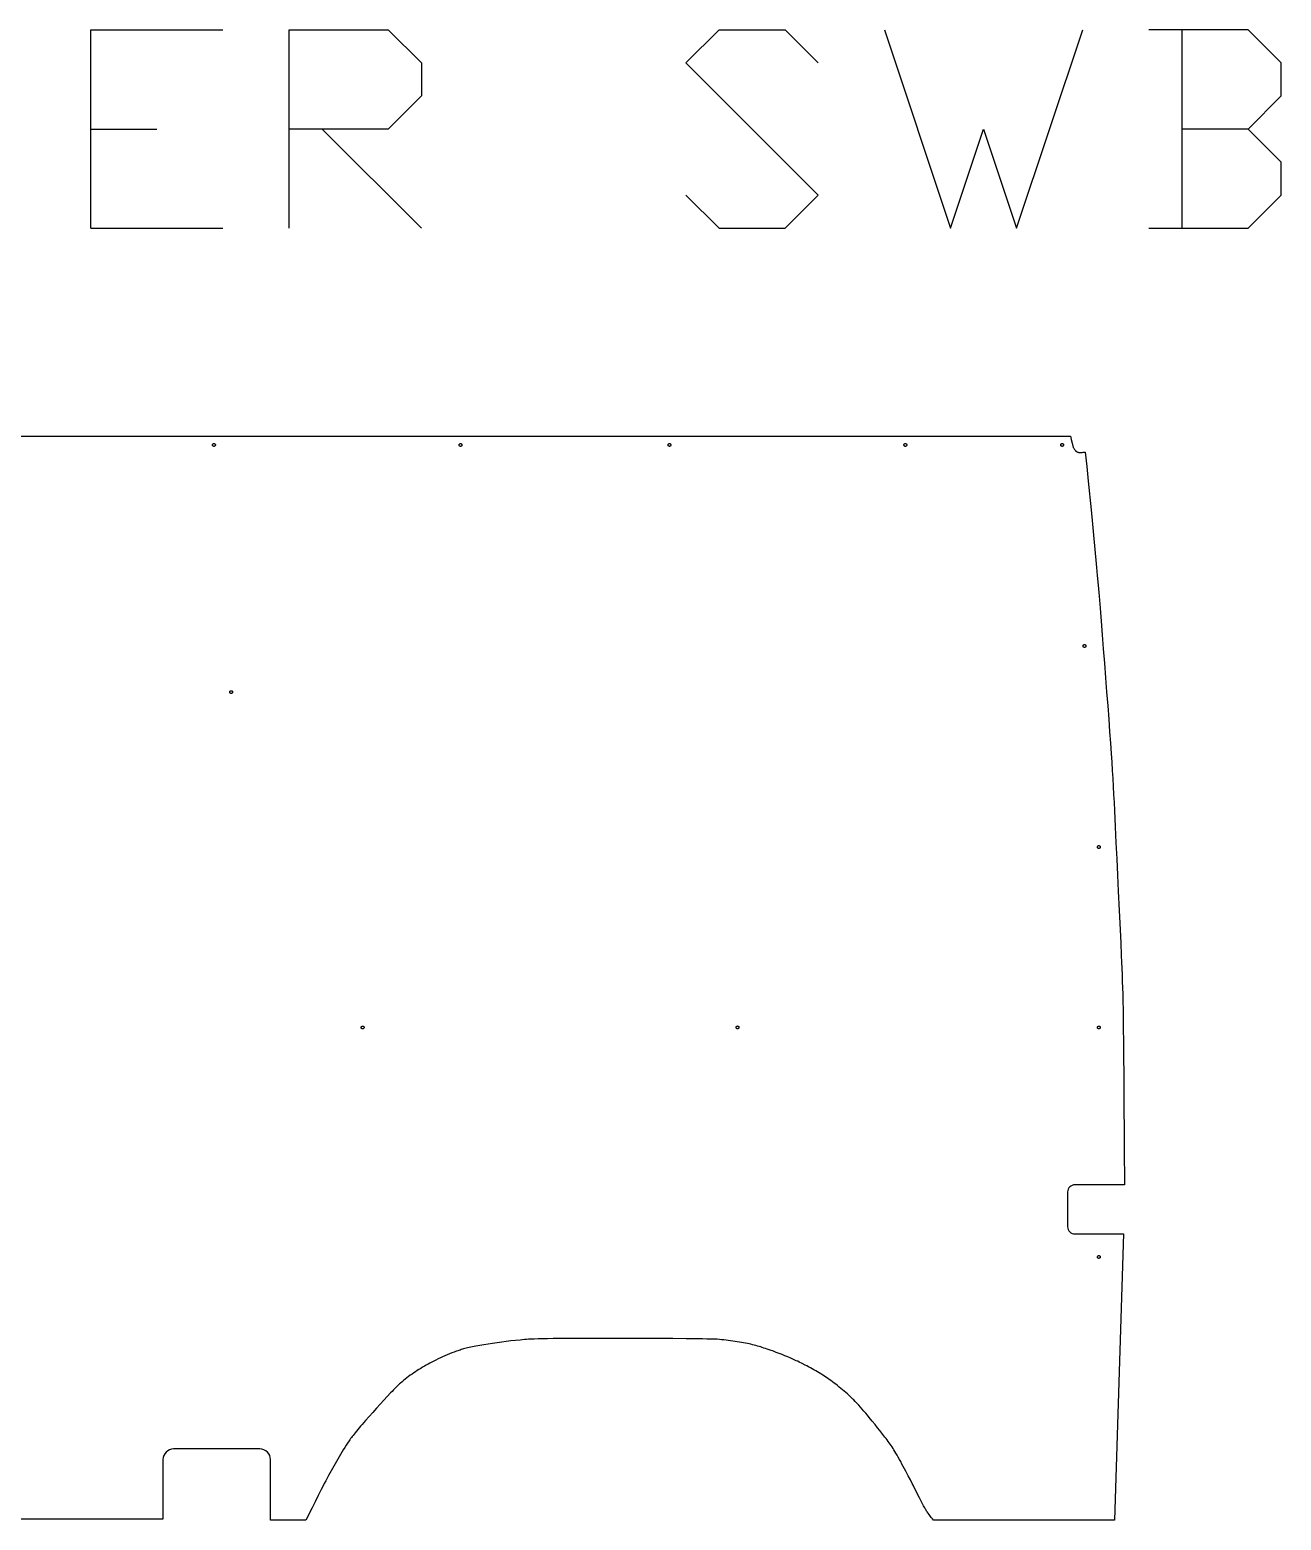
# Model space of a CAD drawing. Extents: x -900 to 7408, y -3188 to 1710.
# Drawn here: x 3391 to 5153, y -389 to 1710 of the extents above; entities that cross this region are included whole.
import ezdxf

# ---------------------------------------------------------------- set-up
doc = ezdxf.new("R2010")
doc.units = 0
doc.layers.add('Default_Layer', color=1, linetype='CONTINUOUS')

msp = doc.modelspace()

# ---------------------------------------------------------------- linework, layer by layer
at = {"layer": 'Default_Layer'}
for points in [[(3477, 1430.3), (3477, 1709.7), (3663.3, 1709.7)], [(3756.4, 1430.3), (3756.4, 1709.7), (3896.1, 1709.7), (3942.7, 1663.2), (3942.7, 1616.6), (3896.1, 1570), (3756.4, 1570)], [(4315.2, 1476.9), (4361.8, 1430.3), (4454.9, 1430.3), (4501.5, 1476.9), (4315.2, 1663.2), (4361.8, 1709.7), (4454.9, 1709.7), (4501.5, 1663.2)], [(4594.6, 1709.7), (4687.8, 1430.3), (4734.3, 1570), (4780.9, 1430.3), (4874, 1709.7)], [(5106.9, 1570), (5153.4, 1616.6), (5153.4, 1663.2), (5106.9, 1709.7), (4967.2, 1709.7)], [(5013.7, 1709.7), (5013.7, 1430.3)], [(3477, 1570), (3570.2, 1570)], [(3803, 1570), (3942.7, 1430.3)], [(4967.2, 1430.3), (5106.9, 1430.3), (5153.4, 1476.9), (5153.4, 1523.5), (5106.9, 1570), (5013.7, 1570)], [(3477, 1430.3), (3663.3, 1430.3)]]:
    msp.add_lwpolyline(points, dxfattribs=at)
msp.add_lwpolyline([(2431.8, 1137.5), (4856.6, 1137.5), (4857.2, 1135.3), (4857.8, 1132.8), (4859, 1127.8), (4859.6, 1125.5), (4859.9, 1124.4), (4860.2, 1123.4), (4860.5, 1122.5), (4860.7, 1121.7), (4861, 1121.1), (4861.3, 1120.6), (4861.8, 1119.7), (4862.3, 1118.9), (4862.6, 1118.5), (4863, 1118.1), (4863.3, 1117.7), (4863.6, 1117.3), (4864, 1117), (4864.3, 1116.6), (4864.7, 1116.3), (4865.1, 1116), (4865.5, 1115.7), (4865.9, 1115.4), (4866.4, 1115.2), (4866.8, 1115), (4867.3, 1114.8), (4867.8, 1114.7), (4868.4, 1114.6), (4869, 1114.6), (4869.7, 1114.6), (4870.3, 1114.6), (4871, 1114.6), (4871.7, 1114.6), (4873.2, 1114.7), (4874.7, 1114.9), (4876.1, 1115), (4876.8, 1115), (4877.5, 1115), (4879.5, 1094.7), (4881.6, 1074.4), (4885.7, 1033.8), (4887.7, 1013.5), (4889.7, 993.2), (4890.7, 983.1), (4891.6, 972.9), (4892.6, 962.8), (4893.5, 952.6), (4894.4, 941.3), (4895.6, 927.8), (4896.9, 912.4), (4898.3, 895.4), (4899.7, 877.2), (4901.3, 858), (4902.9, 838.1), (4904.5, 817.8), (4906.1, 797.5), (4907.6, 777.4), (4909.1, 757.8), (4910.5, 739.1), (4911.8, 721.4), (4913, 705.2), (4914, 690.8), (4914.8, 678.3), (4915.5, 667), (4916.2, 655.6), (4916.8, 644.3), (4917.5, 633), (4918, 621.6), (4918.6, 610.3), (4919.7, 587.6), (4920.8, 564.9), (4921.8, 542.2), (4922.9, 519.5), (4923.4, 508.2), (4924, 496.8), (4924.4, 487.8), (4924.8, 478.7), (4925.7, 460.6), (4926.5, 442.4), (4927.4, 424.3), (4928.2, 406.2), (4928.6, 397.1), (4929, 388), (4929.3, 379), (4929.7, 369.9), (4930, 360.8), (4930.2, 351.8), (4930.3, 347), (4930.4, 341.8), (4930.7, 330), (4930.9, 316.7), (4931, 302), (4931.2, 286.1), (4931.4, 269.2), (4931.7, 233), (4932, 194.9), (4932.2, 156.3), (4932.5, 118.6), (4932.7, 100.6), (4932.8, 83.4), (4862.7, 83.4, 0.414214), (4852.7, 73.4), (4852.7, 24.3, 0.414214), (4862.7, 14.3), (4931.3, 14.3), (4918.5, -388.7), (4663.6, -388.7), (4662.2, -386.8), (4660.7, -384.8), (4657.7, -380.9), (4656.2, -378.9), (4654.8, -376.9), (4654.1, -375.9), (4653.4, -374.9), (4652.8, -373.8), (4652.1, -372.8), (4651.4, -371.6), (4650.6, -370.1), (4649.7, -368.4), (4648.7, -366.5), (4646.5, -362.2), (4644, -357.3), (4641.4, -352.1), (4638.8, -346.9), (4636.3, -341.8), (4635, -339.4), (4633.8, -337.1), (4631.2, -332.1), (4628.1, -326.3), (4624.8, -319.8), (4621.2, -313.1), (4619.4, -309.7), (4617.7, -306.4), (4615.9, -303.2), (4614.2, -300.1), (4612.5, -297.2), (4611, -294.5), (4609.5, -292), (4608.1, -289.8), (4606.8, -287.8), (4605.5, -285.7), (4604.1, -283.7), (4602.7, -281.7), (4601.3, -279.7), (4599.9, -277.8), (4598.5, -275.8), (4597, -273.9), (4595.5, -271.9), (4594.1, -270), (4591.1, -266.2), (4588.1, -262.4), (4585, -258.6), (4581.6, -254.3), (4577.6, -249.4), (4573.2, -244), (4570.8, -241.1), (4568.4, -238.2), (4565.9, -235.4), (4563.5, -232.5), (4561, -229.7), (4558.5, -226.9), (4556.1, -224.3), (4553.7, -221.8), (4551.5, -219.4), (4550.4, -218.3), (4549.3, -217.3), (4547.1, -215.2), (4544.9, -213.2), (4542.7, -211.1), (4540.4, -209.1), (4538.1, -207.1), (4535.8, -205.1), (4533.4, -203.2), (4531.1, -201.3), (4528.7, -199.4), (4526.4, -197.5), (4524, -195.7), (4521.6, -194), (4519.3, -192.3), (4517, -190.6), (4514.7, -189), (4512.4, -187.4), (4510.1, -185.9), (4507.8, -184.4), (4505.4, -182.9), (4502.9, -181.4), (4500.4, -179.9), (4497.9, -178.4), (4495.4, -177), (4492.9, -175.6), (4490.4, -174.2), (4488, -172.9), (4485.5, -171.6), (4483.2, -170.4), (4478.7, -168.1), (4474.6, -166.1), (4472.6, -165.1), (4470.6, -164.2), (4468.6, -163.3), (4466.7, -162.4), (4464.7, -161.5), (4462.7, -160.6), (4458.7, -158.9), (4454.6, -157.2), (4450.6, -155.6), (4446.5, -154), (4442.4, -152.5), (4438.3, -151), (4434, -149.4), (4429.5, -147.9), (4427.3, -147.1), (4425, -146.4), (4422.7, -145.7), (4420.5, -144.9), (4418.2, -144.2), (4415.9, -143.6), (4413.5, -142.9), (4411.2, -142.3), (4408.9, -141.7), (4406.7, -141.2), (4404.3, -140.6), (4401.8, -140.1), (4399.1, -139.6), (4396.3, -139), (4393.5, -138.5), (4390.5, -138), (4387.5, -137.5), (4384.4, -137), (4381.2, -136.6), (4378, -136.1), (4374.9, -135.7), (4371.7, -135.3), (4368.5, -135), (4365.4, -134.7), (4362.3, -134.4), (4359.3, -134.1), (4358.4, -134.1), (4357.2, -134), (4354, -133.9), (4349.8, -133.8), (4344.5, -133.7), (4338.4, -133.6), (4331.5, -133.5), (4315.4, -133.3), (4296.8, -133.2), (4276.3, -133), (4254.5, -132.9), (4232, -132.9), (4209.3, -132.8), (4187, -132.8), (4165.6, -132.9), (4155.5, -133), (4145.8, -133), (4136.7, -133.1), (4128.2, -133.2), (4120.3, -133.3), (4113.2, -133.5), (4106.9, -133.6), (4101.5, -133.8), (4099.1, -133.9), (4097, -133.9), (4095.2, -134), (4093.6, -134.1), (4090.7, -134.4), (4087.7, -134.6), (4084.7, -134.9), (4081.6, -135.2), (4075.3, -135.8), (4068.8, -136.5), (4062.3, -137.3), (4055.8, -138.1), (4049.3, -139), (4042.9, -139.9), (4036.7, -140.9), (4030.7, -141.8), (4027.8, -142.3), (4024.9, -142.8), (4022.2, -143.3), (4019.5, -143.8), (4016.9, -144.3), (4014.5, -144.8), (4012.1, -145.3), (4009.8, -145.8), (4007.7, -146.3), (4005.7, -146.7), (4003.9, -147.2), (4002.2, -147.7), (4000.5, -148.2), (3998.9, -148.7), (3997.2, -149.2), (3995.6, -149.7), (3993.9, -150.3), (3992.2, -150.9), (3990.6, -151.4), (3988.9, -152.1), (3985.6, -153.3), (3982.3, -154.6), (3979, -156), (3975.7, -157.4), (3972.5, -158.9), (3969.4, -160.3), (3966.3, -161.8), (3963.2, -163.3), (3960.3, -164.8), (3957.5, -166.2), (3954.7, -167.7), (3952.1, -169.1), (3949.5, -170.6), (3946.9, -172), (3944.4, -173.5), (3941.8, -175.1), (3939.3, -176.6), (3936.8, -178.2), (3934.3, -179.8), (3931.9, -181.4), (3929.5, -183.1), (3927, -184.8), (3924.7, -186.6), (3922.3, -188.4), (3920, -190.2), (3917.7, -192), (3915.4, -193.9), (3913.2, -195.8), (3912, -196.9), (3910.6, -198.2), (3909.1, -199.7), (3907.4, -201.4), (3905.5, -203.2), (3903.6, -205.2), (3901.5, -207.4), (3899.3, -209.7), (3894.6, -214.6), (3889.7, -219.9), (3884.6, -225.5), (3879.3, -231.2), (3874.1, -237.1), (3869, -242.8), (3864, -248.5), (3859.4, -253.9), (3857.1, -256.5), (3855.1, -258.9), (3853.1, -261.3), (3851.2, -263.5), (3849.5, -265.6), (3847.9, -267.6), (3846.6, -269.4), (3845.3, -271), (3844.2, -272.5), (3843.1, -274), (3842, -275.6), (3840.9, -277.1), (3838.8, -280.2), (3836.7, -283.4), (3834.7, -286.5), (3832.7, -289.8), (3830.7, -293), (3828.8, -296.2), (3826.8, -299.5), (3825, -302.8), (3823.1, -306.1), (3821.2, -309.3), (3817.5, -316), (3813.9, -322.6), (3812, -326), (3810, -329.5), (3808.1, -333.3), (3806, -337.2), (3803.9, -341.3), (3801.8, -345.4), (3797.5, -354), (3793.1, -362.8), (3788.7, -371.6), (3784.4, -380.4), (3782.2, -384.6), (3780.1, -388.8), (3730.2, -388.8), (3730.2, -303.5, 0.414214), (3715.2, -288.5), (3593.8, -288.5, 0.414214), (3578.8, -303.5), (3578.8, -387.6), (2431.8, -387.6)], format="xyb", dxfattribs=at)
for points in [[(3648.6, 1125.2), (3648.6, 1125.4), (3648.6, 1125.6), (3648.7, 1125.8), (3648.8, 1125.9), (3648.8, 1126.1), (3648.9, 1126.3), (3649.1, 1126.4), (3649.2, 1126.6), (3649.3, 1126.7), (3649.5, 1126.8), (3649.7, 1126.9), (3649.8, 1127), (3650, 1127.1), (3650.2, 1127.1), (3650.4, 1127.2), (3650.6, 1127.2), (3650.8, 1127.2), (3651, 1127.1), (3651.2, 1127.1), (3651.4, 1127), (3651.6, 1126.9), (3651.7, 1126.8), (3651.9, 1126.7), (3652, 1126.6), (3652.1, 1126.4), (3652.3, 1126.3), (3652.4, 1126.1), (3652.4, 1125.9), (3652.5, 1125.8), (3652.6, 1125.6), (3652.6, 1125.4), (3652.6, 1125.2), (3652.6, 1125), (3652.6, 1124.8), (3652.5, 1124.6), (3652.4, 1124.4), (3652.4, 1124.2), (3652.3, 1124), (3652.1, 1123.9), (3652, 1123.8), (3651.9, 1123.6), (3651.7, 1123.5), (3651.6, 1123.4), (3651.4, 1123.3), (3651.2, 1123.3), (3651, 1123.2), (3650.8, 1123.2), (3650.6, 1123.2), (3650.4, 1123.2), (3650.2, 1123.2), (3650, 1123.3), (3649.8, 1123.3), (3649.7, 1123.4), (3649.5, 1123.5), (3649.3, 1123.6), (3649.2, 1123.8), (3649.1, 1123.9), (3648.9, 1124), (3648.8, 1124.2), (3648.8, 1124.4), (3648.7, 1124.6), (3648.6, 1124.8), (3648.6, 1125), (3648.6, 1125.2)], [(3995.8, 1125.1), (3995.9, 1125.3), (3995.9, 1125.5), (3995.9, 1125.7), (3996, 1125.9), (3996.1, 1126.1), (3996.2, 1126.2), (3996.3, 1126.4), (3996.4, 1126.5), (3996.6, 1126.7), (3996.7, 1126.8), (3996.9, 1126.9), (3997.1, 1127), (3997.3, 1127), (3997.4, 1127.1), (3997.6, 1127.1), (3997.8, 1127.1), (3998.1, 1127.1), (3998.3, 1127.1), (3998.4, 1127), (3998.6, 1127), (3998.8, 1126.9), (3999, 1126.8), (3999.1, 1126.7), (3999.3, 1126.5), (3999.4, 1126.4), (3999.5, 1126.2), (3999.6, 1126.1), (3999.7, 1125.9), (3999.8, 1125.7), (3999.8, 1125.5), (3999.8, 1125.3), (3999.8, 1125.1), (3999.8, 1124.9), (3999.8, 1124.7), (3999.8, 1124.5), (3999.7, 1124.3), (3999.6, 1124.2), (3999.5, 1124), (3999.4, 1123.9), (3999.3, 1123.7), (3999.1, 1123.6), (3999, 1123.5), (3998.8, 1123.4), (3998.6, 1123.3), (3998.4, 1123.2), (3998.3, 1123.2), (3998.1, 1123.1), (3997.8, 1123.1), (3997.6, 1123.1), (3997.4, 1123.2), (3997.3, 1123.2), (3997.1, 1123.3), (3996.9, 1123.4), (3996.7, 1123.5), (3996.6, 1123.6), (3996.4, 1123.7), (3996.3, 1123.9), (3996.2, 1124), (3996.1, 1124.2), (3996, 1124.3), (3995.9, 1124.5), (3995.9, 1124.7), (3995.9, 1124.9), (3995.8, 1125.1)], [(4290, 1125.2), (4290, 1125.4), (4290, 1125.6), (4290.1, 1125.8), (4290.1, 1126), (4290.2, 1126.1), (4290.3, 1126.3), (4290.4, 1126.4), (4290.6, 1126.6), (4290.7, 1126.7), (4290.9, 1126.8), (4291, 1126.9), (4291.2, 1127), (4291.4, 1127.1), (4291.6, 1127.1), (4291.8, 1127.2), (4292, 1127.2), (4292.2, 1127.2), (4292.4, 1127.1), (4292.6, 1127.1), (4292.8, 1127), (4292.9, 1126.9), (4293.1, 1126.8), (4293.3, 1126.7), (4293.4, 1126.6), (4293.5, 1126.4), (4293.6, 1126.3), (4293.7, 1126.1), (4293.8, 1126), (4293.9, 1125.8), (4294, 1125.6), (4294, 1125.4), (4294, 1125.2), (4294, 1125), (4294, 1124.8), (4293.9, 1124.6), (4293.8, 1124.4), (4293.7, 1124.2), (4293.6, 1124.1), (4293.5, 1123.9), (4293.4, 1123.8), (4293.3, 1123.6), (4293.1, 1123.5), (4292.9, 1123.4), (4292.8, 1123.3), (4292.6, 1123.3), (4292.4, 1123.2), (4292.2, 1123.2), (4292, 1123.2), (4291.8, 1123.2), (4291.6, 1123.2), (4291.4, 1123.3), (4291.2, 1123.3), (4291, 1123.4), (4290.9, 1123.5), (4290.7, 1123.6), (4290.6, 1123.8), (4290.4, 1123.9), (4290.3, 1124.1), (4290.2, 1124.2), (4290.1, 1124.4), (4290.1, 1124.6), (4290, 1124.8), (4290, 1125), (4290, 1125.2)], [(4622.2, 1125.2), (4622.2, 1125.4), (4622.2, 1125.6), (4622.3, 1125.8), (4622.3, 1126), (4622.4, 1126.1), (4622.5, 1126.3), (4622.6, 1126.4), (4622.7, 1126.6), (4622.9, 1126.7), (4623, 1126.8), (4623.2, 1126.9), (4623.4, 1127), (4623.6, 1127.1), (4623.8, 1127.1), (4624, 1127.2), (4624.2, 1127.2), (4624.4, 1127.2), (4624.6, 1127.1), (4624.8, 1127.1), (4624.9, 1127), (4625.1, 1126.9), (4625.3, 1126.8), (4625.4, 1126.7), (4625.6, 1126.6), (4625.7, 1126.4), (4625.8, 1126.3), (4625.9, 1126.1), (4626, 1126), (4626.1, 1125.8), (4626.1, 1125.6), (4626.2, 1125.4), (4626.2, 1125.2), (4626.2, 1125), (4626.1, 1124.8), (4626.1, 1124.6), (4626, 1124.4), (4625.9, 1124.2), (4625.8, 1124.1), (4625.7, 1123.9), (4625.6, 1123.8), (4625.4, 1123.6), (4625.3, 1123.5), (4625.1, 1123.4), (4624.9, 1123.3), (4624.8, 1123.3), (4624.6, 1123.2), (4624.4, 1123.2), (4624.2, 1123.2), (4624, 1123.2), (4623.8, 1123.2), (4623.6, 1123.3), (4623.4, 1123.3), (4623.2, 1123.4), (4623, 1123.5), (4622.9, 1123.6), (4622.7, 1123.8), (4622.6, 1123.9), (4622.5, 1124.1), (4622.4, 1124.2), (4622.3, 1124.4), (4622.3, 1124.6), (4622.2, 1124.8), (4622.2, 1125), (4622.2, 1125.2)], [(4843, 1125.2), (4843, 1125.4), (4843, 1125.6), (4843.1, 1125.8), (4843.1, 1126), (4843.2, 1126.1), (4843.3, 1126.3), (4843.4, 1126.4), (4843.6, 1126.6), (4843.7, 1126.7), (4843.9, 1126.8), (4844, 1126.9), (4844.2, 1127), (4844.4, 1127.1), (4844.6, 1127.1), (4844.8, 1127.2), (4845, 1127.2), (4845.2, 1127.2), (4845.4, 1127.1), (4845.6, 1127.1), (4845.8, 1127), (4845.9, 1126.9), (4846.1, 1126.8), (4846.2, 1126.7), (4846.4, 1126.6), (4846.5, 1126.4), (4846.6, 1126.3), (4846.7, 1126.1), (4846.8, 1126), (4846.9, 1125.8), (4846.9, 1125.6), (4847, 1125.4), (4847, 1125.2), (4847, 1125), (4846.9, 1124.8), (4846.9, 1124.6), (4846.8, 1124.4), (4846.7, 1124.2), (4846.6, 1124.1), (4846.5, 1123.9), (4846.4, 1123.8), (4846.2, 1123.6), (4846.1, 1123.5), (4845.9, 1123.4), (4845.8, 1123.3), (4845.6, 1123.3), (4845.4, 1123.2), (4845.2, 1123.2), (4845, 1123.2), (4844.8, 1123.2), (4844.6, 1123.2), (4844.4, 1123.3), (4844.2, 1123.3), (4844, 1123.4), (4843.9, 1123.5), (4843.7, 1123.6), (4843.6, 1123.8), (4843.4, 1123.9), (4843.3, 1124.1), (4843.2, 1124.2), (4843.1, 1124.4), (4843.1, 1124.6), (4843, 1124.8), (4843, 1125), (4843, 1125.2)], [(4874.4, 842.2), (4874.4, 842.4), (4874.5, 842.6), (4874.5, 842.7), (4874.6, 842.9), (4874.7, 843.1), (4874.8, 843.3), (4874.9, 843.4), (4875, 843.6), (4875.1, 843.7), (4875.3, 843.8), (4875.5, 843.9), (4875.6, 844), (4875.8, 844.1), (4876, 844.1), (4876.2, 844.1), (4876.4, 844.2), (4876.6, 844.1), (4876.8, 844.1), (4877, 844.1), (4877.2, 844), (4877.4, 843.9), (4877.5, 843.8), (4877.7, 843.7), (4877.8, 843.6), (4878, 843.4), (4878.1, 843.3), (4878.2, 843.1), (4878.3, 842.9), (4878.3, 842.7), (4878.4, 842.6), (4878.4, 842.4), (4878.4, 842.2), (4878.4, 842), (4878.4, 841.8), (4878.3, 841.6), (4878.3, 841.4), (4878.2, 841.2), (4878.1, 841), (4878, 840.9), (4877.8, 840.7), (4877.7, 840.6), (4877.5, 840.5), (4877.4, 840.4), (4877.2, 840.3), (4877, 840.2), (4876.8, 840.2), (4876.6, 840.2), (4876.4, 840.2), (4876.2, 840.2), (4876, 840.2), (4875.8, 840.2), (4875.6, 840.3), (4875.5, 840.4), (4875.3, 840.5), (4875.1, 840.6), (4875, 840.7), (4874.9, 840.9), (4874.8, 841), (4874.7, 841.2), (4874.6, 841.4), (4874.5, 841.6), (4874.5, 841.8), (4874.4, 842), (4874.4, 842.2)], [(3672.9, 777.2), (3672.9, 777.4), (3672.9, 777.6), (3673, 777.8), (3673.1, 778), (3673.1, 778.2), (3673.2, 778.3), (3673.4, 778.5), (3673.5, 778.6), (3673.6, 778.8), (3673.8, 778.9), (3673.9, 779), (3674.1, 779.1), (3674.3, 779.1), (3674.5, 779.2), (3674.7, 779.2), (3674.9, 779.2), (3675.1, 779.2), (3675.3, 779.2), (3675.5, 779.1), (3675.7, 779.1), (3675.9, 779), (3676, 778.9), (3676.2, 778.8), (3676.3, 778.6), (3676.4, 778.5), (3676.6, 778.3), (3676.7, 778.2), (3676.7, 778), (3676.8, 777.8), (3676.9, 777.6), (3676.9, 777.4), (3676.9, 777.2), (3676.9, 777), (3676.9, 776.8), (3676.8, 776.6), (3676.7, 776.4), (3676.7, 776.3), (3676.6, 776.1), (3676.4, 775.9), (3676.3, 775.8), (3676.2, 775.7), (3676, 775.6), (3675.9, 775.5), (3675.7, 775.4), (3675.5, 775.3), (3675.3, 775.3), (3675.1, 775.2), (3674.9, 775.2), (3674.7, 775.2), (3674.5, 775.3), (3674.3, 775.3), (3674.1, 775.4), (3673.9, 775.5), (3673.8, 775.6), (3673.6, 775.7), (3673.5, 775.8), (3673.4, 775.9), (3673.2, 776.1), (3673.1, 776.3), (3673.1, 776.4), (3673, 776.6), (3672.9, 776.8), (3672.9, 777), (3672.9, 777.2)], [(4894.6, 559.1), (4894.7, 559.3), (4894.7, 559.5), (4894.7, 559.7), (4894.8, 559.8), (4894.9, 560), (4895, 560.2), (4895.1, 560.3), (4895.2, 560.5), (4895.4, 560.6), (4895.5, 560.7), (4895.7, 560.8), (4895.9, 560.9), (4896, 561), (4896.2, 561), (4896.4, 561.1), (4896.6, 561.1), (4896.8, 561.1), (4897, 561), (4897.2, 561), (4897.4, 560.9), (4897.6, 560.8), (4897.8, 560.7), (4897.9, 560.6), (4898.1, 560.5), (4898.2, 560.3), (4898.3, 560.2), (4898.4, 560), (4898.5, 559.8), (4898.6, 559.7), (4898.6, 559.5), (4898.6, 559.3), (4898.6, 559.1), (4898.6, 558.9), (4898.6, 558.7), (4898.6, 558.5), (4898.5, 558.3), (4898.4, 558.1), (4898.3, 557.9), (4898.2, 557.8), (4898.1, 557.6), (4897.9, 557.5), (4897.8, 557.4), (4897.6, 557.3), (4897.4, 557.2), (4897.2, 557.2), (4897, 557.1), (4896.8, 557.1), (4896.6, 557.1), (4896.4, 557.1), (4896.2, 557.1), (4896, 557.2), (4895.9, 557.2), (4895.7, 557.3), (4895.5, 557.4), (4895.4, 557.5), (4895.2, 557.6), (4895.1, 557.8), (4895, 557.9), (4894.9, 558.1), (4894.8, 558.3), (4894.7, 558.5), (4894.7, 558.7), (4894.7, 558.9), (4894.6, 559.1)], [(3857.9, 305), (3857.9, 305.2), (3857.9, 305.4), (3858, 305.6), (3858, 305.8), (3858.1, 305.9), (3858.2, 306.1), (3858.3, 306.3), (3858.5, 306.4), (3858.6, 306.5), (3858.8, 306.6), (3858.9, 306.7), (3859.1, 306.8), (3859.3, 306.9), (3859.5, 306.9), (3859.7, 307), (3859.9, 307), (3860.1, 307), (3860.3, 306.9), (3860.5, 306.9), (3860.7, 306.8), (3860.8, 306.7), (3861, 306.6), (3861.2, 306.5), (3861.3, 306.4), (3861.4, 306.3), (3861.5, 306.1), (3861.6, 305.9), (3861.7, 305.8), (3861.8, 305.6), (3861.9, 305.4), (3861.9, 305.2), (3861.9, 305), (3861.9, 304.8), (3861.9, 304.6), (3861.8, 304.4), (3861.7, 304.2), (3861.6, 304), (3861.5, 303.9), (3861.4, 303.7), (3861.3, 303.6), (3861.2, 303.4), (3861, 303.3), (3860.8, 303.2), (3860.7, 303.1), (3860.5, 303.1), (3860.3, 303), (3860.1, 303), (3859.9, 303), (3859.7, 303), (3859.5, 303), (3859.3, 303.1), (3859.1, 303.1), (3858.9, 303.2), (3858.8, 303.3), (3858.6, 303.4), (3858.5, 303.6), (3858.3, 303.7), (3858.2, 303.9), (3858.1, 304), (3858, 304.2), (3858, 304.4), (3857.9, 304.6), (3857.9, 304.8), (3857.9, 305)], [(4385.9, 305.1), (4385.9, 305.3), (4385.9, 305.5), (4386, 305.7), (4386.1, 305.8), (4386.2, 306), (4386.3, 306.2), (4386.4, 306.3), (4386.5, 306.5), (4386.6, 306.6), (4386.8, 306.7), (4387, 306.8), (4387.1, 306.9), (4387.3, 307), (4387.5, 307), (4387.7, 307), (4387.9, 307.1), (4388.1, 307), (4388.3, 307), (4388.5, 307), (4388.7, 306.9), (4388.9, 306.8), (4389, 306.7), (4389.2, 306.6), (4389.3, 306.5), (4389.5, 306.3), (4389.6, 306.2), (4389.7, 306), (4389.8, 305.8), (4389.8, 305.7), (4389.9, 305.5), (4389.9, 305.3), (4389.9, 305.1), (4389.9, 304.9), (4389.9, 304.7), (4389.8, 304.5), (4389.8, 304.3), (4389.7, 304.1), (4389.6, 303.9), (4389.5, 303.8), (4389.3, 303.6), (4389.2, 303.5), (4389, 303.4), (4388.9, 303.3), (4388.7, 303.2), (4388.5, 303.1), (4388.3, 303.1), (4388.1, 303.1), (4387.9, 303.1), (4387.7, 303.1), (4387.5, 303.1), (4387.3, 303.1), (4387.1, 303.2), (4387, 303.3), (4386.8, 303.4), (4386.6, 303.5), (4386.5, 303.6), (4386.4, 303.8), (4386.3, 303.9), (4386.2, 304.1), (4386.1, 304.3), (4386, 304.5), (4385.9, 304.7), (4385.9, 304.9), (4385.9, 305.1)], [(4894.6, 305), (4894.7, 305.2), (4894.7, 305.4), (4894.7, 305.6), (4894.8, 305.7), (4894.9, 305.9), (4895, 306.1), (4895.1, 306.2), (4895.2, 306.4), (4895.4, 306.5), (4895.5, 306.6), (4895.7, 306.7), (4895.9, 306.8), (4896, 306.9), (4896.2, 306.9), (4896.4, 307), (4896.6, 307), (4896.8, 307), (4897, 306.9), (4897.2, 306.9), (4897.4, 306.8), (4897.6, 306.7), (4897.8, 306.6), (4897.9, 306.5), (4898.1, 306.4), (4898.2, 306.2), (4898.3, 306.1), (4898.4, 305.9), (4898.5, 305.7), (4898.6, 305.6), (4898.6, 305.4), (4898.6, 305.2), (4898.6, 305), (4898.6, 304.8), (4898.6, 304.6), (4898.6, 304.4), (4898.5, 304.2), (4898.4, 304), (4898.3, 303.8), (4898.2, 303.7), (4898.1, 303.5), (4897.9, 303.4), (4897.8, 303.3), (4897.6, 303.2), (4897.4, 303.1), (4897.2, 303.1), (4897, 303), (4896.8, 303), (4896.6, 303), (4896.4, 303), (4896.2, 303), (4896, 303.1), (4895.9, 303.1), (4895.7, 303.2), (4895.5, 303.3), (4895.4, 303.4), (4895.2, 303.5), (4895.1, 303.7), (4895, 303.8), (4894.9, 304), (4894.8, 304.2), (4894.7, 304.4), (4894.7, 304.6), (4894.7, 304.8), (4894.6, 305)], [(4894.6, -18.2), (4894.7, -18), (4894.7, -17.8), (4894.7, -17.6), (4894.8, -17.4), (4894.9, -17.3), (4895, -17.1), (4895.1, -16.9), (4895.2, -16.8), (4895.4, -16.7), (4895.5, -16.6), (4895.7, -16.5), (4895.9, -16.4), (4896, -16.3), (4896.2, -16.3), (4896.4, -16.2), (4896.6, -16.2), (4896.8, -16.2), (4897, -16.3), (4897.2, -16.3), (4897.4, -16.4), (4897.6, -16.5), (4897.8, -16.6), (4897.9, -16.7), (4898.1, -16.8), (4898.2, -16.9), (4898.3, -17.1), (4898.4, -17.3), (4898.5, -17.4), (4898.6, -17.6), (4898.6, -17.8), (4898.6, -18), (4898.6, -18.2), (4898.6, -18.4), (4898.6, -18.6), (4898.6, -18.8), (4898.5, -19), (4898.4, -19.2), (4898.3, -19.3), (4898.2, -19.5), (4898.1, -19.6), (4897.9, -19.8), (4897.8, -19.9), (4897.6, -20), (4897.4, -20.1), (4897.2, -20.1), (4897, -20.2), (4896.8, -20.2), (4896.6, -20.2), (4896.4, -20.2), (4896.2, -20.2), (4896, -20.1), (4895.9, -20.1), (4895.7, -20), (4895.5, -19.9), (4895.4, -19.8), (4895.2, -19.6), (4895.1, -19.5), (4895, -19.3), (4894.9, -19.2), (4894.8, -19), (4894.7, -18.8), (4894.7, -18.6), (4894.7, -18.4), (4894.6, -18.2)]]:
    msp.add_lwpolyline(points, close=True, dxfattribs=at)

doc.saveas('drawing.dxf')
